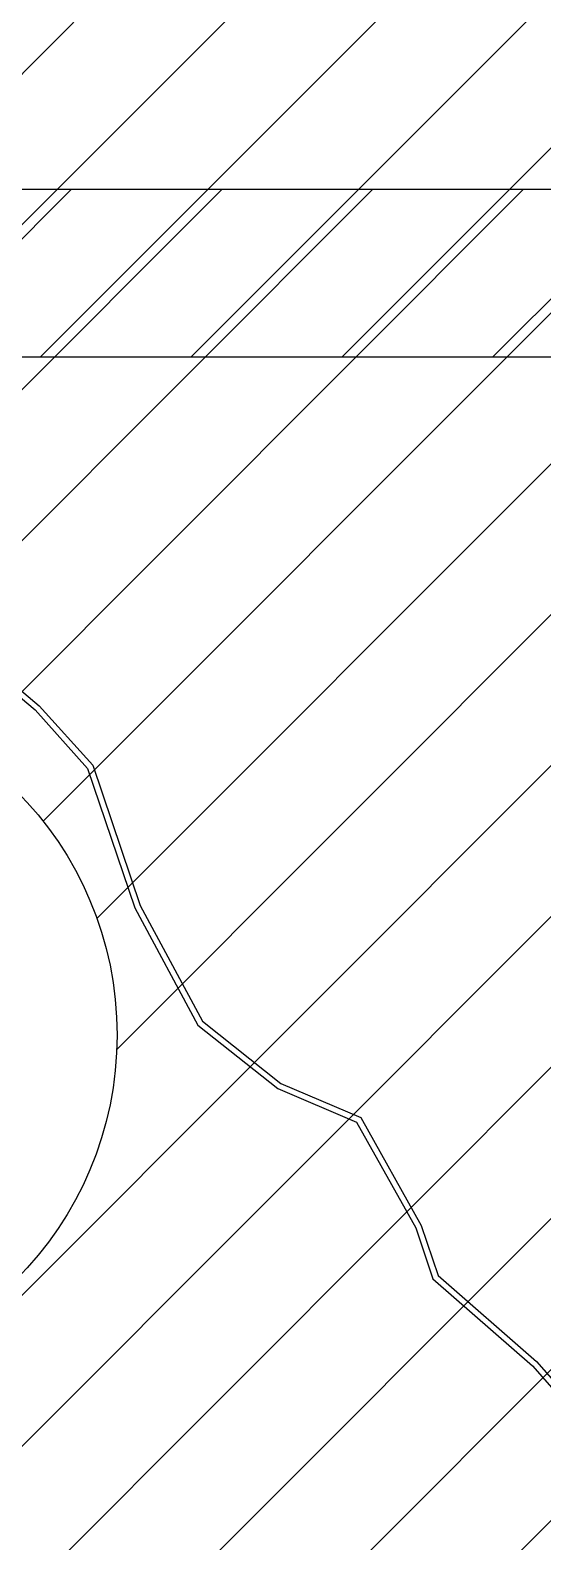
# Model space of a CAD drawing. Header units: metres. Extents: x 511708 to 512549, y 196282 to 196876.
# Drawn here: x 512409.69 to 512415.74, y 196499.74 to 196517.54 of the extents above; entities that cross this region are included whole.
import ezdxf

# ---------------------------------------------------------------- set-up
doc = ezdxf.new("R2010")
doc.units = ezdxf.units.M
doc.header["$MEASUREMENT"] = 0
doc.layers.get('0').update_dxf_attribs({"linetype": 'CONTINUOUS'})

msp = doc.modelspace()

# ---------------------------------------------------------------- hatches: boundary and pattern name
at = {"ltscale": 30}
h = msp.add_hatch(dxfattribs=at)
h.set_pattern_fill('LINE', color=2, scale=0.396, angle=45, style=0)
h.set_pattern_definition([(45, (510635.8625, 194398.3467), (-0.88904536, 0.88904536), [])])
edge = h.paths.add_edge_path(flags=16)
edge.add_arc((512406.643, 196523.653), 4.076, 0, 360)
h.paths.add_polyline_path([(512395.492, 196533.616), (512417.794, 196533.616), (512417.794, 196513.69), (512395.492, 196513.69)])
h = msp.add_hatch(dxfattribs=at)
h.set_pattern_fill('LINE', color=2, scale=0.396, angle=45, style=0)
h.set_pattern_definition([(45, (510635.8625, 194380.4005), (-0.88904536, 0.88904536), [])])
edge = h.paths.add_edge_path(flags=16)
edge.add_arc((512406.643, 196505.707), 4.076, 0, 360)
h.paths.add_polyline_path([(512395.492, 196515.67), (512417.794, 196515.67), (512417.794, 196495.743), (512395.492, 196495.743)])

# ---------------------------------------------------------------- linework, layer by layer
at = {"color": 3}
for p, q in [((512408.379, 196510.78), (512409.801, 196509.586)), ((512408.337, 196510.725), (512409.752, 196509.537)), ((512409.752, 196509.537), (512410.371, 196508.848)), ((512409.801, 196509.586), (512410.432, 196508.884)), ((512410.371, 196508.848), (512410.929, 196507.206)), ((512410.432, 196508.884), (512410.992, 196507.234)), ((512410.929, 196507.206), (512411.673, 196505.825)), ((512410.992, 196507.234), (512411.727, 196505.87)), ((512411.673, 196505.825), (512412.615, 196505.077)), ((512411.727, 196505.87), (512412.651, 196505.138)), ((512412.615, 196505.077), (512413.544, 196504.68)), ((512412.651, 196505.138), (512413.593, 196504.735)), ((512413.544, 196504.68), (512414.243, 196503.436)), ((512413.593, 196504.735), (512414.307, 196503.464)), ((512414.243, 196503.436), (512414.444, 196502.835)), ((512414.307, 196503.464), (512414.504, 196502.875)), ((512414.444, 196502.835), (512415.617, 196501.811)), ((512414.504, 196502.875), (512415.666, 196501.86)), ((512415.666, 196501.86), (512417.045, 196500.29)), ((512415.617, 196501.811), (512416.984, 196500.254))]:
    msp.add_line(p, q, dxfattribs=at)
at = {"color": 5, "linetype": 'Continuous', "lineweight": -3}
for points in [[(512395.492, 196533.616), (512417.794, 196533.616), (512417.794, 196513.69), (512395.492, 196513.69)], [(512395.492, 196515.67), (512417.794, 196515.67), (512417.794, 196495.743), (512395.492, 196495.743)]]:
    msp.add_lwpolyline(points, close=True, dxfattribs=at)
at = {"color": 5, "ltscale": 30}
msp.add_circle((512406.643, 196505.707), 4.076, dxfattribs=at)

doc.saveas('drawing.dxf')
